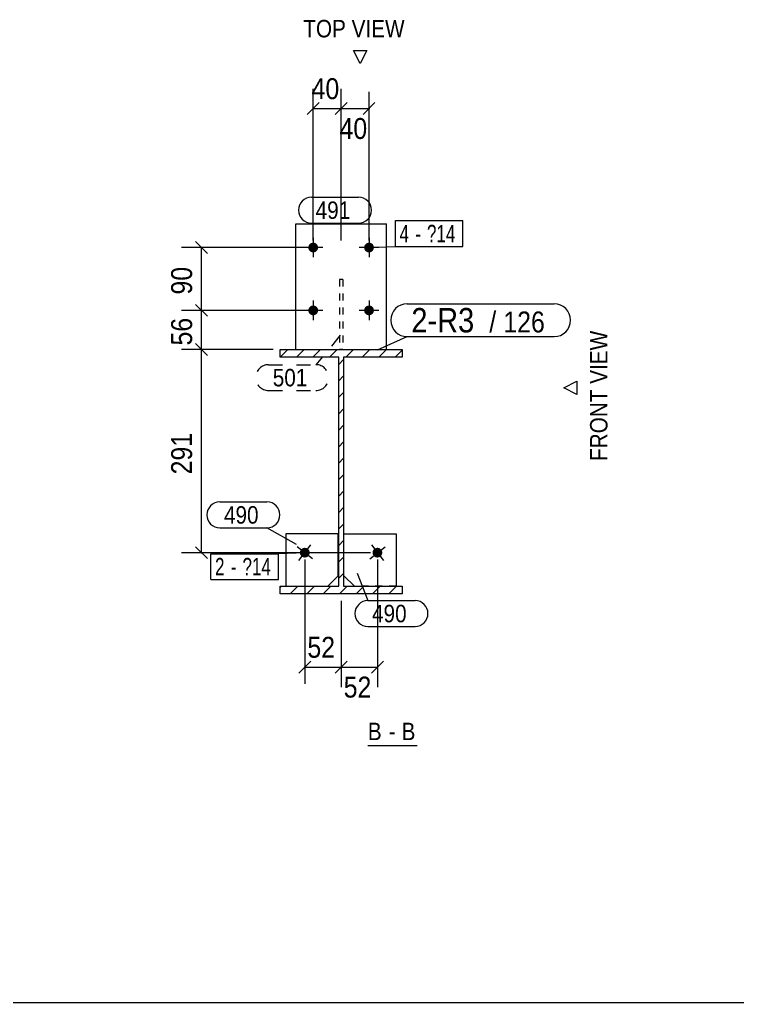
# Model space of a CAD drawing. Header units: millimetres. Extents: x 2 to 825, y 1 to 579.
# Drawn here: x 310.8 to 413.7, y 5 to 145.7 of the extents above; entities that cross this region are included whole.
import ezdxf

# ---------------------------------------------------------------- set-up
doc = ezdxf.new("R2010")
doc.units = ezdxf.units.MM
for name, pattern in [('XKITLINE00', [0]), ('XKITLINE01', [4, 1, -1, 1, -1]), ('XKITLINE02', [4, 2, -2])]:
    doc.linetypes.add(name, pattern=pattern)
for name, color, linetype, lineweight in [('Bolt', 3, 'Continuous', 0), ('BoltMark', 7, 'Continuous', 0), ('Dimensions', 7, 'Continuous', 0), ('DrawingSheet', 5, 'Continuous', 0), ('OtherObjectType', 7, 'Continuous', 0), ('Part', 2, 'Continuous', 0), ('PartMark', 7, 'Continuous', 0)]:
    doc.layers.add(name, color=color, linetype=linetype, lineweight=lineweight)
doc.styles.add('ARIAL', font='ARIAL.TTF')
doc.styles.add('ARIAL_NARROW', font='ARIALN.TTF')

# ---------------------------------------------------------------- blocks, each defined once
blk = doc.blocks.new('*A1')
at = {"layer": 'Part', "color": 7, "linetype": 'XKITLINE00', "lineweight": 0}
for p, q in [((348.14, 97.4), (349.24, 98.5)), ((348.14, 97.4), (348.14, 97.4)), ((350.5, 97.4), (351.6, 98.5)), ((352.85, 97.4), (353.95, 98.5)), ((355.21, 97.4), (356.31, 98.5)), ((357.57, 97.4), (358.67, 98.5)), ((359.92, 97.4), (361.02, 98.5)), ((362.28, 97.4), (363.38, 98.5)), ((364.64, 97.4), (365.64, 98.4)), ((356.54, 96.37), (357.24, 97.07)), ((356.54, 94.01), (357.24, 94.71)), ((356.54, 91.66), (357.24, 92.36)), ((356.54, 89.3), (357.24, 90)), ((356.54, 86.94), (357.24, 87.64)), ((356.54, 84.58), (357.24, 85.28)), ((356.54, 82.23), (357.24, 82.93)), ((356.54, 79.87), (357.24, 80.57)), ((356.54, 77.51), (357.24, 78.21)), ((356.54, 75.15), (357.24, 75.85)), ((356.54, 72.8), (357.24, 73.5)), ((356.54, 70.44), (357.24, 71.14)), ((356.54, 68.08), (357.24, 68.78)), ((356.54, 65.73), (357.24, 66.43)), ((348.14, 64.4), (348.34, 64.6)), ((349.6, 63.5), (350.7, 64.6)), ((351.96, 63.5), (353.06, 64.6)), ((354.31, 63.5), (355.41, 64.6)), ((356.67, 63.5), (357.77, 64.6)), ((359.03, 63.5), (360.13, 64.6)), ((361.38, 63.5), (362.48, 64.6)), ((363.74, 63.5), (364.84, 64.6))]:
    blk.add_line(p, q, dxfattribs=at)
blk = doc.blocks.new('*A50')
at = {"layer": 'Bolt'}
blk.add_hatch(color=3, dxfattribs=at).paths.add_polyline_path([(351.23, 68.87), (351.21, 68.89), (351.18, 68.92), (351.16, 68.94), (351.14, 68.97), (351.12, 69), (351.1, 69.02), (351.08, 69.05), (351.06, 69.08), (351.05, 69.12), (351.04, 69.15), (351.02, 69.18), (351.01, 69.21), (351.01, 69.25), (351, 69.28), (350.99, 69.31), (350.99, 69.35), (350.99, 69.38), (350.99, 69.42), (350.99, 69.45), (350.99, 69.48), (351, 69.52), (351, 69.55), (351.01, 69.59), (351.02, 69.62), (351.03, 69.65), (351.05, 69.68), (351.06, 69.71), (351.08, 69.74), (351.1, 69.77), (351.11, 69.8), (351.14, 69.83), (351.16, 69.86), (351.18, 69.88), (351.2, 69.91), (351.23, 69.93), (351.26, 69.95), (351.28, 69.97), (351.31, 69.99), (351.34, 70.01), (351.37, 70.02), (351.4, 70.04), (351.43, 70.05), (351.47, 70.06), (351.5, 70.07), (351.53, 70.08), (351.57, 70.09), (351.6, 70.09), (351.64, 70.1), (351.67, 70.1), (351.7, 70.1), (351.74, 70.1), (351.77, 70.09), (351.81, 70.09), (351.84, 70.08), (351.87, 70.07), (351.91, 70.06), (351.94, 70.05), (351.97, 70.04), (352, 70.03), (352.03, 70.01), (352.06, 69.99), (352.09, 69.97), (352.12, 69.95), (352.14, 69.93), (352.17, 69.91), (352.19, 69.88), (352.22, 69.86), (352.24, 69.83), (352.26, 69.8), (352.28, 69.78), (352.3, 69.75), (352.31, 69.72), (352.33, 69.68), (352.34, 69.65), (352.35, 69.62), (352.36, 69.59), (352.37, 69.55), (352.38, 69.52), (352.38, 69.49), (352.39, 69.45), (352.39, 69.42), (352.39, 69.38), (352.39, 69.35), (352.38, 69.32), (352.38, 69.28), (352.37, 69.25), (352.36, 69.21), (352.35, 69.18), (352.34, 69.15), (352.33, 69.12), (352.31, 69.09), (352.3, 69.06), (352.28, 69.03), (352.26, 69), (352.24, 68.97), (352.22, 68.94), (352.2, 68.92), (352.17, 68.89), (352.15, 68.87), (352.12, 68.85), (352.09, 68.83), (352.06, 68.81), (352.03, 68.79), (352, 68.78), (351.97, 68.76), (351.94, 68.75), (351.91, 68.74), (351.88, 68.73), (351.84, 68.72), (351.81, 68.71), (351.77, 68.71), (351.74, 68.7), (351.71, 68.7), (351.67, 68.7), (351.64, 68.7), (351.6, 68.71), (351.57, 68.71), (351.54, 68.72), (351.5, 68.72), (351.47, 68.73), (351.44, 68.75), (351.41, 68.76), (351.37, 68.77), (351.34, 68.79), (351.31, 68.81), (351.29, 68.83), (351.26, 68.85)], flags=17)
at = {"layer": 'Bolt', "color": 3, "linetype": 'XKITLINE00', "lineweight": 0}
for p, q in [((350.83, 68.29), (352.55, 70.51)), ((352.79, 68.54), (350.58, 70.26))]:
    blk.add_line(p, q, dxfattribs=at)
blk = doc.blocks.new('*A51')
at = {"layer": 'Bolt'}
blk.add_hatch(color=3, dxfattribs=at).paths.add_polyline_path([(361.69, 69.97), (361.71, 69.99), (361.74, 70.01), (361.77, 70.03), (361.81, 70.04), (361.84, 70.05), (361.87, 70.06), (361.9, 70.07), (361.94, 70.08), (361.97, 70.09), (362, 70.09), (362.04, 70.1), (362.07, 70.1), (362.11, 70.1), (362.14, 70.1), (362.17, 70.09), (362.21, 70.09), (362.24, 70.08), (362.28, 70.07), (362.31, 70.06), (362.34, 70.05), (362.37, 70.04), (362.4, 70.02), (362.43, 70.01), (362.46, 69.99), (362.49, 69.97), (362.52, 69.95), (362.55, 69.93), (362.57, 69.91), (362.6, 69.88), (362.62, 69.86), (362.64, 69.83), (362.66, 69.8), (362.68, 69.77), (362.7, 69.74), (362.71, 69.71), (362.73, 69.68), (362.74, 69.65), (362.75, 69.62), (362.76, 69.59), (362.77, 69.55), (362.78, 69.52), (362.78, 69.48), (362.79, 69.45), (362.79, 69.42), (362.79, 69.38), (362.79, 69.35), (362.78, 69.31), (362.78, 69.28), (362.77, 69.25), (362.76, 69.21), (362.75, 69.18), (362.74, 69.15), (362.73, 69.12), (362.71, 69.08), (362.7, 69.05), (362.68, 69.02), (362.66, 69), (362.64, 68.97), (362.62, 68.94), (362.59, 68.92), (362.57, 68.89), (362.54, 68.87), (362.52, 68.85), (362.49, 68.83), (362.46, 68.81), (362.43, 68.79), (362.4, 68.77), (362.37, 68.76), (362.34, 68.75), (362.31, 68.73), (362.27, 68.72), (362.24, 68.72), (362.21, 68.71), (362.17, 68.71), (362.14, 68.7), (362.1, 68.7), (362.07, 68.7), (362.04, 68.7), (362, 68.71), (361.97, 68.71), (361.93, 68.72), (361.9, 68.73), (361.87, 68.74), (361.83, 68.75), (361.8, 68.76), (361.77, 68.78), (361.74, 68.79), (361.71, 68.81), (361.68, 68.83), (361.66, 68.85), (361.63, 68.87), (361.6, 68.89), (361.58, 68.92), (361.56, 68.94), (361.54, 68.97), (361.51, 69), (361.5, 69.03), (361.48, 69.06), (361.46, 69.09), (361.45, 69.12), (361.43, 69.15), (361.42, 69.18), (361.41, 69.21), (361.4, 69.25), (361.4, 69.28), (361.39, 69.32), (361.39, 69.35), (361.39, 69.38), (361.39, 69.42), (361.39, 69.45), (361.39, 69.49), (361.4, 69.52), (361.41, 69.55), (361.41, 69.59), (361.42, 69.62), (361.44, 69.65), (361.45, 69.68), (361.46, 69.72), (361.48, 69.75), (361.5, 69.78), (361.52, 69.8), (361.54, 69.83), (361.56, 69.86), (361.58, 69.88), (361.61, 69.91), (361.63, 69.93), (361.66, 69.95)], flags=17)
at = {"layer": 'Bolt', "color": 3, "linetype": 'XKITLINE00', "lineweight": 0}
for p, q in [((361.23, 70.51), (362.95, 68.29)), ((360.98, 68.54), (363.19, 70.26))]:
    blk.add_line(p, q, dxfattribs=at)
blk = doc.blocks.new('*A52')
at = {"layer": 'Bolt'}
for points in [[(353.59, 113.07), (353.58, 113.03), (353.58, 113), (353.57, 112.96), (353.57, 112.93), (353.56, 112.9), (353.55, 112.86), (353.53, 112.83), (353.52, 112.8), (353.51, 112.77), (353.49, 112.74), (353.47, 112.71), (353.45, 112.68), (353.43, 112.66), (353.41, 112.63), (353.38, 112.6), (353.36, 112.58), (353.33, 112.56), (353.3, 112.54), (353.28, 112.52), (353.25, 112.5), (353.22, 112.48), (353.19, 112.47), (353.16, 112.45), (353.12, 112.44), (353.09, 112.43), (353.06, 112.42), (353.02, 112.41), (352.99, 112.41), (352.96, 112.4), (352.92, 112.4), (352.89, 112.4), (352.85, 112.4), (352.82, 112.4), (352.79, 112.41), (352.75, 112.41), (352.72, 112.42), (352.68, 112.43), (352.65, 112.44), (352.62, 112.45), (352.59, 112.47), (352.56, 112.48), (352.53, 112.5), (352.5, 112.52), (352.47, 112.54), (352.44, 112.56), (352.42, 112.58), (352.39, 112.6), (352.37, 112.63), (352.35, 112.66), (352.33, 112.68), (352.31, 112.71), (352.29, 112.74), (352.27, 112.77), (352.26, 112.8), (352.24, 112.83), (352.23, 112.86), (352.22, 112.9), (352.21, 112.93), (352.2, 112.96), (352.2, 113), (352.19, 113.03), (352.19, 113.07), (352.19, 113.1), (352.19, 113.13), (352.19, 113.17), (352.2, 113.2), (352.2, 113.24), (352.21, 113.27), (352.22, 113.3), (352.23, 113.34), (352.24, 113.37), (352.26, 113.4), (352.27, 113.43), (352.29, 113.46), (352.31, 113.49), (352.33, 113.52), (352.35, 113.54), (352.37, 113.57), (352.39, 113.59), (352.42, 113.62), (352.44, 113.64), (352.47, 113.66), (352.5, 113.68), (352.53, 113.7), (352.56, 113.72), (352.59, 113.73), (352.62, 113.75), (352.65, 113.76), (352.68, 113.77), (352.72, 113.78), (352.75, 113.79), (352.79, 113.79), (352.82, 113.8), (352.85, 113.8), (352.89, 113.8), (352.92, 113.8), (352.96, 113.8), (352.99, 113.79), (353.02, 113.79), (353.06, 113.78), (353.09, 113.77), (353.12, 113.76), (353.16, 113.75), (353.19, 113.73), (353.22, 113.72), (353.25, 113.7), (353.28, 113.68), (353.3, 113.66), (353.33, 113.64), (353.36, 113.62), (353.38, 113.59), (353.41, 113.57), (353.43, 113.54), (353.45, 113.52), (353.47, 113.49), (353.49, 113.46), (353.51, 113.43), (353.52, 113.4), (353.53, 113.37), (353.55, 113.34), (353.56, 113.3), (353.57, 113.27), (353.57, 113.24), (353.58, 113.2), (353.58, 113.17), (353.59, 113.13), (353.59, 113.1)], [(361.59, 113.07), (361.58, 113.03), (361.58, 113), (361.57, 112.96), (361.57, 112.93), (361.56, 112.9), (361.55, 112.86), (361.53, 112.83), (361.52, 112.8), (361.51, 112.77), (361.49, 112.74), (361.47, 112.71), (361.45, 112.68), (361.43, 112.66), (361.41, 112.63), (361.38, 112.6), (361.36, 112.58), (361.33, 112.56), (361.3, 112.54), (361.28, 112.52), (361.25, 112.5), (361.22, 112.48), (361.19, 112.47), (361.16, 112.45), (361.12, 112.44), (361.09, 112.43), (361.06, 112.42), (361.02, 112.41), (360.99, 112.41), (360.96, 112.4), (360.92, 112.4), (360.89, 112.4), (360.85, 112.4), (360.82, 112.4), (360.79, 112.41), (360.75, 112.41), (360.72, 112.42), (360.68, 112.43), (360.65, 112.44), (360.62, 112.45), (360.59, 112.47), (360.56, 112.48), (360.53, 112.5), (360.5, 112.52), (360.47, 112.54), (360.44, 112.56), (360.42, 112.58), (360.39, 112.6), (360.37, 112.63), (360.35, 112.66), (360.33, 112.68), (360.31, 112.71), (360.29, 112.74), (360.27, 112.77), (360.26, 112.8), (360.24, 112.83), (360.23, 112.86), (360.22, 112.9), (360.21, 112.93), (360.2, 112.96), (360.2, 113), (360.19, 113.03), (360.19, 113.07), (360.19, 113.1), (360.19, 113.13), (360.19, 113.17), (360.2, 113.2), (360.2, 113.24), (360.21, 113.27), (360.22, 113.3), (360.23, 113.34), (360.24, 113.37), (360.26, 113.4), (360.27, 113.43), (360.29, 113.46), (360.31, 113.49), (360.33, 113.52), (360.35, 113.54), (360.37, 113.57), (360.39, 113.59), (360.42, 113.62), (360.44, 113.64), (360.47, 113.66), (360.5, 113.68), (360.53, 113.7), (360.56, 113.72), (360.59, 113.73), (360.62, 113.75), (360.65, 113.76), (360.68, 113.77), (360.72, 113.78), (360.75, 113.79), (360.79, 113.79), (360.82, 113.8), (360.85, 113.8), (360.89, 113.8), (360.92, 113.8), (360.96, 113.8), (360.99, 113.79), (361.02, 113.79), (361.06, 113.78), (361.09, 113.77), (361.12, 113.76), (361.16, 113.75), (361.19, 113.73), (361.22, 113.72), (361.25, 113.7), (361.28, 113.68), (361.3, 113.66), (361.33, 113.64), (361.36, 113.62), (361.38, 113.59), (361.41, 113.57), (361.43, 113.54), (361.45, 113.52), (361.47, 113.49), (361.49, 113.46), (361.51, 113.43), (361.52, 113.4), (361.53, 113.37), (361.55, 113.34), (361.56, 113.3), (361.57, 113.27), (361.57, 113.24), (361.58, 113.2), (361.58, 113.17), (361.59, 113.13), (361.59, 113.1)], [(353.59, 104.07), (353.58, 104.03), (353.58, 104), (353.57, 103.96), (353.57, 103.93), (353.56, 103.9), (353.55, 103.86), (353.53, 103.83), (353.52, 103.8), (353.51, 103.77), (353.49, 103.74), (353.47, 103.71), (353.45, 103.68), (353.43, 103.66), (353.41, 103.63), (353.38, 103.6), (353.36, 103.58), (353.33, 103.56), (353.3, 103.54), (353.28, 103.52), (353.25, 103.5), (353.22, 103.48), (353.19, 103.47), (353.16, 103.45), (353.12, 103.44), (353.09, 103.43), (353.06, 103.42), (353.02, 103.41), (352.99, 103.41), (352.96, 103.4), (352.92, 103.4), (352.89, 103.4), (352.85, 103.4), (352.82, 103.4), (352.79, 103.41), (352.75, 103.41), (352.72, 103.42), (352.68, 103.43), (352.65, 103.44), (352.62, 103.45), (352.59, 103.47), (352.56, 103.48), (352.53, 103.5), (352.5, 103.52), (352.47, 103.54), (352.44, 103.56), (352.42, 103.58), (352.39, 103.6), (352.37, 103.63), (352.35, 103.66), (352.33, 103.68), (352.31, 103.71), (352.29, 103.74), (352.27, 103.77), (352.26, 103.8), (352.24, 103.83), (352.23, 103.86), (352.22, 103.9), (352.21, 103.93), (352.2, 103.96), (352.2, 104), (352.19, 104.03), (352.19, 104.07), (352.19, 104.1), (352.19, 104.13), (352.19, 104.17), (352.2, 104.2), (352.2, 104.24), (352.21, 104.27), (352.22, 104.3), (352.23, 104.34), (352.24, 104.37), (352.26, 104.4), (352.27, 104.43), (352.29, 104.46), (352.31, 104.49), (352.33, 104.52), (352.35, 104.54), (352.37, 104.57), (352.39, 104.59), (352.42, 104.62), (352.44, 104.64), (352.47, 104.66), (352.5, 104.68), (352.53, 104.7), (352.56, 104.72), (352.59, 104.73), (352.62, 104.75), (352.65, 104.76), (352.68, 104.77), (352.72, 104.78), (352.75, 104.79), (352.79, 104.79), (352.82, 104.8), (352.85, 104.8), (352.89, 104.8), (352.92, 104.8), (352.96, 104.8), (352.99, 104.79), (353.02, 104.79), (353.06, 104.78), (353.09, 104.77), (353.12, 104.76), (353.16, 104.75), (353.19, 104.73), (353.22, 104.72), (353.25, 104.7), (353.28, 104.68), (353.3, 104.66), (353.33, 104.64), (353.36, 104.62), (353.38, 104.59), (353.41, 104.57), (353.43, 104.54), (353.45, 104.52), (353.47, 104.49), (353.49, 104.46), (353.51, 104.43), (353.52, 104.4), (353.53, 104.37), (353.55, 104.34), (353.56, 104.3), (353.57, 104.27), (353.57, 104.24), (353.58, 104.2), (353.58, 104.17), (353.59, 104.13), (353.59, 104.1)], [(361.59, 104.07), (361.58, 104.03), (361.58, 104), (361.57, 103.96), (361.57, 103.93), (361.56, 103.9), (361.55, 103.86), (361.53, 103.83), (361.52, 103.8), (361.51, 103.77), (361.49, 103.74), (361.47, 103.71), (361.45, 103.68), (361.43, 103.66), (361.41, 103.63), (361.38, 103.6), (361.36, 103.58), (361.33, 103.56), (361.3, 103.54), (361.28, 103.52), (361.25, 103.5), (361.22, 103.48), (361.19, 103.47), (361.16, 103.45), (361.12, 103.44), (361.09, 103.43), (361.06, 103.42), (361.02, 103.41), (360.99, 103.41), (360.96, 103.4), (360.92, 103.4), (360.89, 103.4), (360.85, 103.4), (360.82, 103.4), (360.79, 103.41), (360.75, 103.41), (360.72, 103.42), (360.68, 103.43), (360.65, 103.44), (360.62, 103.45), (360.59, 103.47), (360.56, 103.48), (360.53, 103.5), (360.5, 103.52), (360.47, 103.54), (360.44, 103.56), (360.42, 103.58), (360.39, 103.6), (360.37, 103.63), (360.35, 103.66), (360.33, 103.68), (360.31, 103.71), (360.29, 103.74), (360.27, 103.77), (360.26, 103.8), (360.24, 103.83), (360.23, 103.86), (360.22, 103.9), (360.21, 103.93), (360.2, 103.96), (360.2, 104), (360.19, 104.03), (360.19, 104.07), (360.19, 104.1), (360.19, 104.13), (360.19, 104.17), (360.2, 104.2), (360.2, 104.24), (360.21, 104.27), (360.22, 104.3), (360.23, 104.34), (360.24, 104.37), (360.26, 104.4), (360.27, 104.43), (360.29, 104.46), (360.31, 104.49), (360.33, 104.52), (360.35, 104.54), (360.37, 104.57), (360.39, 104.59), (360.42, 104.62), (360.44, 104.64), (360.47, 104.66), (360.5, 104.68), (360.53, 104.7), (360.56, 104.72), (360.59, 104.73), (360.62, 104.75), (360.65, 104.76), (360.68, 104.77), (360.72, 104.78), (360.75, 104.79), (360.79, 104.79), (360.82, 104.8), (360.85, 104.8), (360.89, 104.8), (360.92, 104.8), (360.96, 104.8), (360.99, 104.79), (361.02, 104.79), (361.06, 104.78), (361.09, 104.77), (361.12, 104.76), (361.16, 104.75), (361.19, 104.73), (361.22, 104.72), (361.25, 104.7), (361.28, 104.68), (361.3, 104.66), (361.33, 104.64), (361.36, 104.62), (361.38, 104.59), (361.41, 104.57), (361.43, 104.54), (361.45, 104.52), (361.47, 104.49), (361.49, 104.46), (361.51, 104.43), (361.52, 104.4), (361.53, 104.37), (361.55, 104.34), (361.56, 104.3), (361.57, 104.27), (361.57, 104.24), (361.58, 104.2), (361.58, 104.17), (361.59, 104.13), (361.59, 104.1)]]:
    blk.add_hatch(color=3, dxfattribs=at).paths.add_polyline_path(points, flags=17)
at = {"layer": 'Bolt', "color": 3, "linetype": 'XKITLINE00', "lineweight": 0}
for p, q in [((352.89, 114.5), (352.89, 111.7)), ((360.89, 114.5), (360.89, 111.7)), ((354.29, 113.1), (351.49, 113.1)), ((362.29, 113.1), (359.49, 113.1)), ((352.89, 105.5), (352.89, 102.7)), ((360.89, 105.5), (360.89, 102.7)), ((354.29, 104.1), (351.49, 104.1)), ((362.29, 104.1), (359.49, 104.1))]:
    blk.add_line(p, q, dxfattribs=at)
blk = doc.blocks.new('*A53')
at = {"layer": 'Part', "color": 2, "linetype": 'XKITLINE00', "lineweight": 0}
for p, q in [((348.14, 97.4), (348.14, 98.5)), ((348.14, 98.5), (365.64, 98.5)), ((356.54, 97.4), (348.14, 97.4)), ((356.54, 64.6), (356.54, 97.4)), ((365.64, 97.4), (357.24, 97.4)), ((357.24, 97.4), (357.24, 64.6)), ((365.64, 98.5), (365.64, 97.4)), ((348.14, 63.5), (348.14, 64.6)), ((348.14, 64.6), (356.54, 64.6)), ((365.64, 63.5), (348.14, 63.5)), ((357.24, 64.6), (365.64, 64.6)), ((365.64, 64.6), (365.64, 63.5))]:
    blk.add_line(p, q, dxfattribs=at)
blk = doc.blocks.new('*A54')
at = {"layer": 'Part', "color": 2, "linetype": 'XKITLINE00', "lineweight": 0}
for p, q in [((356.49, 72.1), (348.99, 72.1)), ((348.99, 72.1), (348.99, 64.6)), ((356.49, 66.1), (356.49, 72.1)), ((354.99, 64.6), (356.49, 66.1))]:
    blk.add_line(p, q, dxfattribs=at)
at = {"layer": 'Part', "color": 7, "linetype": 'XKITLINE01', "lineweight": 0}
blk.add_line((348.99, 64.6), (354.99, 64.6), dxfattribs=at)
blk = doc.blocks.new('*A55')
at = {"layer": 'Part', "color": 2, "linetype": 'XKITLINE00', "lineweight": 0}
for p, q in [((357.29, 66.1), (357.29, 72.1)), ((357.29, 72.1), (364.79, 72.1)), ((364.79, 72.1), (364.79, 64.6)), ((358.79, 64.6), (357.29, 66.1))]:
    blk.add_line(p, q, dxfattribs=at)
at = {"layer": 'Part', "color": 7, "linetype": 'XKITLINE01', "lineweight": 0}
blk.add_line((364.79, 64.6), (358.79, 64.6), dxfattribs=at)
blk = doc.blocks.new('*A56')
at = {"layer": 'Part', "color": 7, "linetype": 'XKITLINE01', "lineweight": 0}
for p, q in [((357.14, 108.5), (356.64, 108.5)), ((356.64, 108.5), (356.64, 98.5)), ((357.14, 108.5), (357.14, 98.5)), ((357.14, 98.5), (356.64, 98.5))]:
    blk.add_line(p, q, dxfattribs=at)
blk = doc.blocks.new('*A57')
at = {"layer": 'Part', "color": 2, "linetype": 'XKITLINE00', "lineweight": 0}
for p, q in [((350.39, 98.5), (350.39, 116.5)), ((350.39, 116.5), (363.39, 116.5)), ((363.39, 98.5), (363.39, 116.5))]:
    blk.add_line(p, q, dxfattribs=at)
at = {"layer": 'Part', "color": 7, "linetype": 'XKITLINE01', "lineweight": 0}
blk.add_line((350.39, 98.5), (363.39, 98.5), dxfattribs=at)
blk = doc.blocks.new('*A67')
at = {"layer": 'DrawingSheet', "color": 5, "linetype": 'XKITLINE00', "lineweight": 0}
blk.add_line((5, 5), (825, 5), dxfattribs=at)
blk = doc.blocks.new('*A144')
at = {"layer": 'Dimensions', "color": 7, "linetype": 'XKITLINE00', "lineweight": 0}
for p, q in [((336.04, 99.35), (337.74, 97.65)), ((347.14, 98.5), (334.04, 98.5)), ((336.89, 69.4), (336.89, 98.5)), ((361.09, 69.4), (334.04, 69.4)), ((336.04, 70.25), (337.74, 68.55))]:
    blk.add_line(p, q, dxfattribs=at)
at = {"layer": 'Dimensions', "color": 3}
for p in [(336.89, 98.5), (336.89, 69.4)]:
    blk.add_point(p, dxfattribs=at)
at = {"layer": 'Dimensions', "color": 3, "style": 'ARIAL', "width": 0.85}
blk.add_text('291', height=3, rotation=90.0002, dxfattribs=at).set_placement((335.54, 80.61))
blk = doc.blocks.new('*A145')
at = {"layer": 'Dimensions', "color": 7, "linetype": 'XKITLINE00', "lineweight": 0}
for p, q in [((336.04, 104.95), (337.74, 103.25)), ((351.89, 104.1), (334.04, 104.1)), ((336.89, 98.5), (336.89, 104.1)), ((336.04, 99.35), (337.74, 97.65)), ((347.14, 98.5), (334.04, 98.5))]:
    blk.add_line(p, q, dxfattribs=at)
at = {"layer": 'Dimensions', "color": 3}
for p in [(336.89, 104.1), (336.89, 98.5)]:
    blk.add_point(p, dxfattribs=at)
at = {"layer": 'Dimensions', "color": 3, "style": 'ARIAL', "width": 0.85}
blk.add_text('56', height=3, rotation=90.0002, dxfattribs=at).set_placement((335.54, 99.07))
blk = doc.blocks.new('*A146')
at = {"layer": 'Dimensions', "color": 7, "linetype": 'XKITLINE00', "lineweight": 0}
for p, q in [((351.89, 113.1), (334.04, 113.1)), ((336.04, 113.95), (337.74, 112.25)), ((336.89, 104.1), (336.89, 113.1)), ((336.04, 104.95), (337.74, 103.25)), ((351.89, 104.1), (334.04, 104.1))]:
    blk.add_line(p, q, dxfattribs=at)
at = {"layer": 'Dimensions', "color": 3}
for p in [(336.89, 113.1), (336.89, 104.1)]:
    blk.add_point(p, dxfattribs=at)
at = {"layer": 'Dimensions', "color": 3, "style": 'ARIAL', "width": 0.85}
blk.add_text('90', height=3, rotation=90.0002, dxfattribs=at).set_placement((335.54, 106.37))
blk = doc.blocks.new('*A147')
at = {"layer": 'Dimensions', "color": 7, "linetype": 'XKITLINE00', "lineweight": 0}
for p, q in [((351.69, 68.4), (351.69, 50.6)), ((356.89, 62.5), (356.89, 50.6)), ((352.54, 53.85), (350.84, 52.15)), ((357.74, 53.85), (356.04, 52.15)), ((351.69, 53), (356.89, 53))]:
    blk.add_line(p, q, dxfattribs=at)
at = {"layer": 'Dimensions', "color": 3}
for p in [(351.69, 53), (356.89, 53)]:
    blk.add_point(p, dxfattribs=at)
at = {"layer": 'Dimensions', "color": 3, "style": 'ARIAL', "width": 0.85}
blk.add_text('52', height=3, dxfattribs=at).set_placement((352.06, 54.35))
blk = doc.blocks.new('*A148')
at = {"layer": 'Dimensions', "color": 7, "linetype": 'XKITLINE00', "lineweight": 0}
for p, q in [((362.09, 68.4), (362.09, 50.15)), ((356.89, 62.5), (356.89, 50.15)), ((357.74, 53.85), (356.04, 52.15)), ((362.94, 53.85), (361.24, 52.15)), ((356.89, 53), (362.09, 53))]:
    blk.add_line(p, q, dxfattribs=at)
at = {"layer": 'Dimensions', "color": 3}
for p in [(356.89, 53), (362.09, 53)]:
    blk.add_point(p, dxfattribs=at)
at = {"layer": 'Dimensions', "color": 3, "style": 'ARIAL', "width": 0.85}
blk.add_text('52', height=3, dxfattribs=at).set_placement((357.26, 48.65))
blk = doc.blocks.new('*A149')
at = {"layer": 'Dimensions', "color": 7, "linetype": 'XKITLINE00', "lineweight": 0}
for p, q in [((352.89, 114.1), (352.89, 135.85)), ((356.89, 114.1), (356.89, 135.85)), ((353.74, 133.85), (352.04, 132.15)), ((357.74, 133.85), (356.04, 132.15)), ((352.89, 133), (356.89, 133))]:
    blk.add_line(p, q, dxfattribs=at)
at = {"layer": 'Dimensions', "color": 3}
for p in [(352.89, 133), (356.89, 133)]:
    blk.add_point(p, dxfattribs=at)
at = {"layer": 'Dimensions', "color": 3, "style": 'ARIAL', "width": 0.85}
blk.add_text('40', height=3, dxfattribs=at).set_placement((352.66, 134.35))
blk = doc.blocks.new('*A150')
at = {"layer": 'Dimensions', "color": 7, "linetype": 'XKITLINE00', "lineweight": 0}
for p, q in [((356.89, 114.1), (356.89, 135.4)), ((360.89, 114.1), (360.89, 135.4)), ((357.74, 133.85), (356.04, 132.15)), ((361.74, 133.85), (360.04, 132.15)), ((356.89, 133), (360.89, 133))]:
    blk.add_line(p, q, dxfattribs=at)
at = {"layer": 'Dimensions', "color": 3}
for p in [(356.89, 133), (360.89, 133)]:
    blk.add_point(p, dxfattribs=at)
at = {"layer": 'Dimensions', "color": 3, "style": 'ARIAL', "width": 0.85}
blk.add_text('40', height=3, dxfattribs=at).set_placement((356.66, 128.65))
blk = doc.blocks.new('*A151')
at = {"layer": 'BoltMark', "color": 7, "linetype": 'XKITLINE00', "lineweight": 0}
for p, q in [((338.23, 69.25), (347.92, 69.25)), ((338.23, 65.55), (338.23, 69.25)), ((351.69, 69.4), (347.92, 69.25)), ((347.92, 65.55), (347.92, 69.25)), ((338.23, 65.55), (347.92, 65.55))]:
    blk.add_line(p, q, dxfattribs=at)
at = {"layer": 'BoltMark', "color": 3, "style": 'ARIAL_NARROW', "width": 0.85}
for s, p in [('2', (338.83, 66.15)), ('?14', (342.76, 66.15)), ('-', (341.1, 66.15))]:
    blk.add_text(s, height=2.5, dxfattribs=at).set_placement(p)
blk = doc.blocks.new('*A152')
at = {"layer": 'BoltMark', "color": 7, "linetype": 'XKITLINE00', "lineweight": 0}
for p, q in [((364.66, 116.95), (374.34, 116.95)), ((364.66, 113.25), (364.66, 116.95)), ((374.34, 113.25), (374.34, 116.95)), ((360.89, 113.1), (364.66, 113.25)), ((364.66, 113.25), (374.34, 113.25))]:
    blk.add_line(p, q, dxfattribs=at)
at = {"layer": 'BoltMark', "color": 3, "style": 'ARIAL_NARROW', "width": 0.85}
for s, p in [('4', (365.26, 113.85)), ('?14', (369.19, 113.85)), ('-', (367.53, 113.85))]:
    blk.add_text(s, height=2.5, dxfattribs=at).set_placement(p)
blk = doc.blocks.new('*A153')
at = {"layer": 'PartMark', "color": 7, "linetype": 'XKITLINE00', "lineweight": 0}
for p, q in [((339.51, 76.66), (346.27, 76.66)), ((339.51, 72.96), (346.27, 72.96)), ((350.52, 70.57), (346.27, 72.96))]:
    blk.add_line(p, q, dxfattribs=at)
for centre, start, end in [((339.51, 74.81), 90, 270), ((346.27, 74.81), 270, 90)]:
    blk.add_arc(centre, 1.85, start, end, dxfattribs=at)
at = {"layer": 'PartMark', "color": 3, "style": 'ARIAL', "width": 0.85}
blk.add_text('490', height=2.5, dxfattribs=at).set_placement((340.11, 73.56))
blk = doc.blocks.new('*A154')
at = {"layer": 'PartMark', "color": 7, "linetype": 'XKITLINE00', "lineweight": 0}
for p, q in [((359.17, 66.48), (360.72, 62.53)), ((360.72, 62.53), (367.48, 62.53)), ((360.72, 58.83), (367.48, 58.83))]:
    blk.add_line(p, q, dxfattribs=at)
for centre, start, end in [((360.72, 60.68), 90, 270), ((367.48, 60.68), 270, 90)]:
    blk.add_arc(centre, 1.85, start, end, dxfattribs=at)
at = {"layer": 'PartMark', "color": 3, "style": 'ARIAL', "width": 0.85}
blk.add_text('490', height=2.5, dxfattribs=at).set_placement((361.32, 59.43))
blk = doc.blocks.new('*A155')
at = {"layer": 'PartMark', "color": 7, "linetype": 'XKITLINE02', "lineweight": 0}
for p, q in [((356.77, 100.53), (353.27, 96.32)), ((346.5, 96.32), (353.27, 96.32)), ((346.5, 92.62), (353.27, 92.62))]:
    blk.add_line(p, q, dxfattribs=at)
for centre, start, end in [((346.5, 94.47), 90, 270), ((353.27, 94.47), 270, 90)]:
    blk.add_arc(centre, 1.85, start, end, dxfattribs=at)
at = {"layer": 'PartMark', "color": 3, "style": 'ARIAL', "width": 0.85}
blk.add_text('501', height=2.5, dxfattribs=at).set_placement((347.1, 93.22))
blk = doc.blocks.new('*A156')
at = {"layer": 'PartMark', "color": 7, "linetype": 'XKITLINE00', "lineweight": 0}
for p, q in [((352.64, 120.3), (359.4, 120.3)), ((352.64, 116.6), (359.4, 116.6))]:
    blk.add_line(p, q, dxfattribs=at)
for centre, start, end in [((352.64, 118.45), 90, 270), ((359.4, 118.45), 270, 90)]:
    blk.add_arc(centre, 1.85, start, end, dxfattribs=at)
at = {"layer": 'PartMark', "color": 3, "style": 'ARIAL', "width": 0.85}
blk.add_text('491', height=2.5, dxfattribs=at).set_placement((353.24, 117.2))
blk = doc.blocks.new('*A157')
at = {"layer": 'PartMark', "color": 7, "linetype": 'XKITLINE00', "lineweight": 0}
for p, q in [((366.35, 105.04), (387.4, 105.04)), ((362.11, 98.45), (366.35, 100.34)), ((366.35, 100.34), (387.4, 100.34))]:
    blk.add_line(p, q, dxfattribs=at)
for centre, start, end in [((366.35, 102.69), 90, 270), ((387.4, 102.69), 270, 90)]:
    blk.add_arc(centre, 2.35, start, end, dxfattribs=at)
at = {"layer": 'PartMark', "color": 1, "style": 'ARIAL', "width": 0.85}
blk.add_text('2-R3', height=3.5, dxfattribs=at).set_placement((366.95, 100.94))
at = {"layer": 'PartMark', "color": 3, "style": 'ARIAL', "width": 0.85}
for s, p in [('/', (378.12, 100.94)), ('126', (380.13, 100.94))]:
    blk.add_text(s, height=3, dxfattribs=at).set_placement(p)
blk = doc.blocks.new('*A158')
at = {"layer": 'OtherObjectType', "color": 7, "linetype": 'XKITLINE00', "lineweight": 0}
for p, q in [((359.62, 139.45), (358.68, 141.32)), ((358.68, 141.32), (360.56, 141.32)), ((360.56, 141.32), (359.62, 139.45)), ((359.62, 139.45), (359.62, 139.45)), ((388.8, 93), (390.68, 93.94)), ((390.68, 92.06), (388.8, 93)), ((388.8, 93), (388.8, 93)), ((390.68, 93.94), (390.68, 92.06)), ((360.72, 41.8), (367.77, 41.8))]:
    blk.add_line(p, q, dxfattribs=at)
at = {"layer": 'OtherObjectType', "color": 7, "style": 'ARIAL', "width": 0.85}
for s, p in [('TOP VIEW', (351.47, 143.2)), ('B', (360.72, 42.55)), ('B', (365.55, 42.55)), ('-', (363.69, 42.55))]:
    blk.add_text(s, height=2.5, dxfattribs=at).set_placement(p)
blk.add_text('FRONT VIEW', height=2.5, rotation=90, dxfattribs=at).set_placement((395.05, 82.54))

msp = doc.modelspace()

# ---------------------------------------------------------------- block references
at = {"lineweight": 0}
for name in ['*A67', '*A149', '*A150', '*A156', '*A152', '*A57', '*A52', '*A146', '*A56', '*A145', '*A157', '*A155', '*A144', '*A1', '*A53', '*A153', '*A54', '*A55', '*A50', '*A51', '*A151', '*A147', '*A148', '*A154']:
    msp.add_blockref(name, (0, 0), dxfattribs=at)
at = {"layer": 'OtherObjectType', "lineweight": 0}
msp.add_blockref('*A158', (0, 0), dxfattribs=at)

doc.saveas('drawing.dxf')
